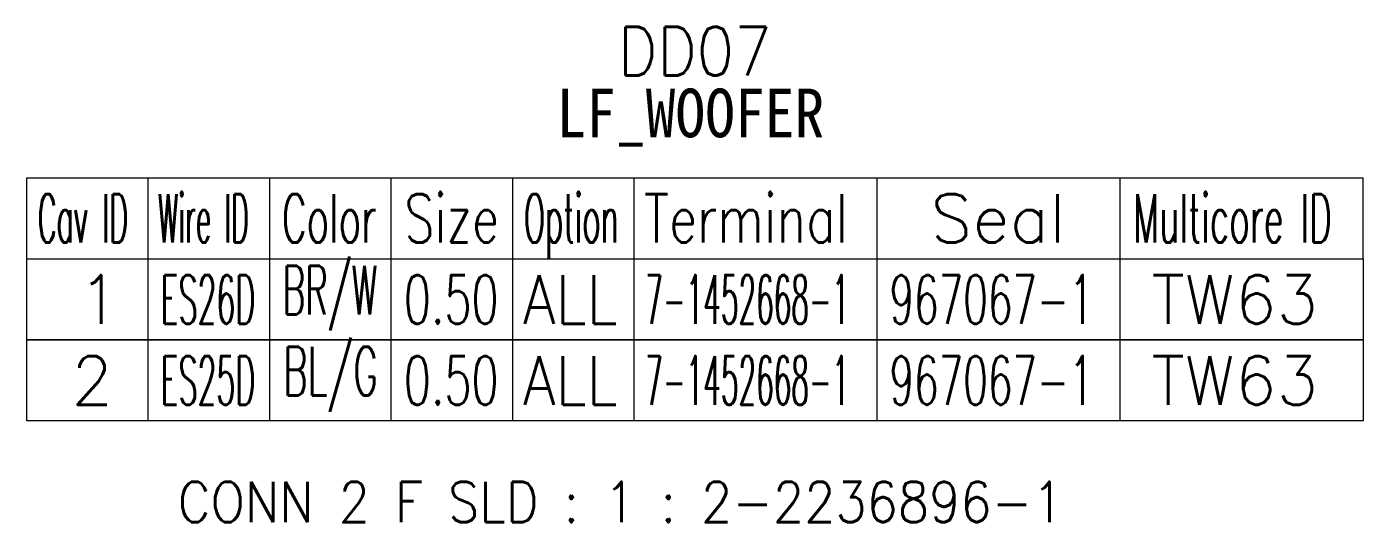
# Model space of a CAD drawing. Header units: inches. Extents: x 47316 to 59086, y 3141 to 11743.
# Drawn here: x 48203.3 to 48285.8, y 8795.4 to 8825.9 of the extents above; entities that cross this region are included whole.
import ezdxf

# ---------------------------------------------------------------- set-up
doc = ezdxf.new("R2010")
doc.units = ezdxf.units.IN
doc.header["$MEASUREMENT"] = 0
doc.styles.get("Standard").update_dxf_attribs({"font": ''})
doc.styles.get('Standard').set_extended_font_data('SimSun')

msp = doc.modelspace()

# ---------------------------------------------------------------- linework, layer by layer
at = {"color": 0, "linetype": 'Continuous', "lineweight": 15}
for p, q in [((48203.286, 8816.628), (48285.786, 8816.628)), ((48203.286, 8811.628), (48203.286, 8816.628)), ((48203.286, 8811.628), (48285.786, 8811.628))]:
    msp.add_line(p, q, dxfattribs=at)
at = {"color": 7, "linetype": 'Continuous', "lineweight": 15}
for p, q in [((48210.786, 8811.628), (48210.786, 8816.628)), ((48218.286, 8811.628), (48218.286, 8816.628)), ((48225.786, 8811.628), (48225.786, 8816.628)), ((48233.286, 8811.628), (48233.286, 8816.628)), ((48240.786, 8811.628), (48240.786, 8816.628)), ((48255.786, 8811.628), (48255.786, 8816.628)), ((48270.786, 8811.628), (48270.786, 8816.628)), ((48285.786, 8811.628), (48285.786, 8816.628))]:
    msp.add_line(p, q, dxfattribs=at)
at = {"color": 102, "linetype": 'Continuous', "lineweight": 15}
for p, q in [((48210.786, 8806.628), (48210.786, 8811.628)), ((48218.286, 8806.628), (48218.286, 8811.628)), ((48225.786, 8806.628), (48225.786, 8811.628)), ((48233.286, 8806.628), (48233.286, 8811.628)), ((48240.786, 8806.628), (48240.786, 8811.628)), ((48255.786, 8806.628), (48255.786, 8811.628)), ((48270.786, 8806.628), (48270.786, 8811.628)), ((48210.786, 8801.628), (48210.786, 8806.628)), ((48218.286, 8801.628), (48218.286, 8806.628)), ((48225.786, 8801.628), (48225.786, 8806.628)), ((48233.286, 8801.628), (48233.286, 8806.628)), ((48240.786, 8801.628), (48240.786, 8806.628)), ((48255.786, 8801.628), (48255.786, 8806.628)), ((48270.786, 8801.628), (48270.786, 8806.628))]:
    msp.add_line(p, q, dxfattribs=at)
at = {"color": 0, "linetype": 'Continuous', "lineweight": 15}
for points in [[(48203.286, 8806.628), (48203.286, 8811.628), (48285.786, 8811.628), (48285.786, 8806.628)], [(48203.286, 8801.628), (48203.286, 8806.628), (48285.786, 8806.628), (48285.786, 8801.628)]]:
    msp.add_lwpolyline(points, close=True, dxfattribs=at)

# ---------------------------------------------------------------- texts
at = {"color": 6, "linetype": 'Continuous', "lineweight": 20, "char_height": 3, "attachment_point": 1}
for s, insert, width in [('\\Fromans.shx;\\W0.9000000000;\\T1.0000000000;\\o\\lDD07', (48239.778, 8825.946), 10.54286), ('\\f黑体|b0|i0|c1|p0;\\W0.9000000000;\\T1.0000000000;\\o\\lLF_WOOFER', (48235.981, 8822.128), 17.47416)]:
    msp.add_mtext(s, dxfattribs=dict(at, insert=insert, width=width))
at = {"color": 7, "linetype": 'Continuous', "lineweight": 15, "char_height": 3, "attachment_point": 1}
for s, insert, width in [('\\Fromans.shx;\\W0.4292452830;\\T1.0000000000;\\o\\lCav ID', (48203.97, 8815.628), 6.5), ('\\Fromans.shx;\\W0.4026548673;\\T1.0000000000;\\o\\lWire ID', (48211.401, 8815.628), 6.5), ('\\Fromans.shx;\\W0.5687500000;\\T1.0000000000;\\o\\lColor', (48219.029, 8815.628), 6.5), ('\\Fromans.shx;\\W0.7222222222;\\T1.0000000000;\\o\\lSize', (48226.595, 8815.628), 6.5), ('\\Fromans.shx;\\W0.4595959596;\\T1.0000000000;\\o\\lOption', (48233.983, 8815.628), 6.5), ('\\Fromans.shx;\\W0.7480916031;\\T1.0000000000;\\o\\lTerminal', (48241.392, 8815.628), 14), ('\\Fromans.shx;\\W1.0000000000;\\T1.0000000000;\\o\\lSeal', (48259.071, 8815.628), 9.28571), ('\\Fromans.shx;\\W0.5185185185;\\T1.0000000000;\\o\\lMulticore ID', (48271.582, 8815.628), 14), ('\\Fromans.shx;\\W1.0000000000;\\T1.0000000000;\\o\\l1', (48206.464, 8810.628), 2.85714), ('\\Fromans.shx;\\W1.0000000000;\\T1.0000000000;\\o\\l2', (48206.036, 8805.628), 2.85714)]:
    msp.add_mtext(s, dxfattribs=dict(at, insert=insert, width=width))
at = {"color": 140, "linetype": 'Continuous', "lineweight": 15, "char_height": 3, "attachment_point": 1}
for s, insert, width in [('\\Fromans.shx;\\W0.5170454545;\\T1.0000000000;\\o\\lBR/W', (48219.081, 8811.2), 6.5), ('\\Fromans.shx;\\W0.8750000000;\\T1.0000000000;\\o\\lALL', (48233.911, 8810.628), 6.5), ('\\Fromans.shx;\\W0.5903614458;\\T1.0000000000;\\o\\l967067-1', (48256.539, 8810.628), 14), ('\\Fromans.shx;\\W0.5617283951;\\T1.0000000000;\\o\\lBL/G', (48219.107, 8806.2), 6.5), ('\\Fromans.shx;\\W0.8750000000;\\T1.0000000000;\\o\\lALL', (48233.911, 8805.628), 6.5), ('\\Fromans.shx;\\W0.5903614458;\\T1.0000000000;\\o\\l967067-1', (48256.539, 8805.628), 14)]:
    msp.add_mtext(s, dxfattribs=dict(at, insert=insert, width=width))
at = {"color": 21, "linetype": 'Continuous', "lineweight": 15, "char_height": 3, "attachment_point": 1}
for s, insert, width in [('\\Fromans.shx;\\W0.4550000000;\\T1.0000000000;\\o\\lES26D', (48211.546, 8810.628), 6.5), ('\\Fromans.shx;\\W0.6500000000;\\T1.0000000000;\\o\\l0.50', (48226.564, 8810.628), 6.5), ('\\Fromans.shx;\\W0.4224137931;\\T1.0000000000;\\o\\l7-1452668-1', (48241.467, 8810.628), 14), ('\\Fromans.shx;\\W1.0000000000;\\T1.0000000000;\\o\\lTW63', (48272.714, 8810.628), 11.42857), ('\\Fromans.shx;\\W0.4550000000;\\T1.0000000000;\\o\\lES25D', (48211.546, 8805.628), 6.5), ('\\Fromans.shx;\\W0.6500000000;\\T1.0000000000;\\o\\l0.50', (48226.564, 8805.628), 6.5), ('\\Fromans.shx;\\W0.4224137931;\\T1.0000000000;\\o\\l7-1452668-1', (48241.467, 8805.628), 14), ('\\Fromans.shx;\\W1.0000000000;\\T1.0000000000;\\o\\lTW63', (48272.714, 8805.628), 11.42857)]:
    msp.add_mtext(s, dxfattribs=dict(at, insert=insert, width=width))
at = {"color": 42, "linetype": 'Continuous', "lineweight": 15, "insert": (48212.607, 8797.878), "char_height": 2.5, "width": 64.5, "attachment_point": 1}
msp.add_mtext('\\Fromans.shx;\\W0.9000000000;\\T1.0000000000;\\o\\lCONN 2 F SLD : 1 : 2-2236896-1', dxfattribs=at)

doc.saveas('drawing.dxf')
